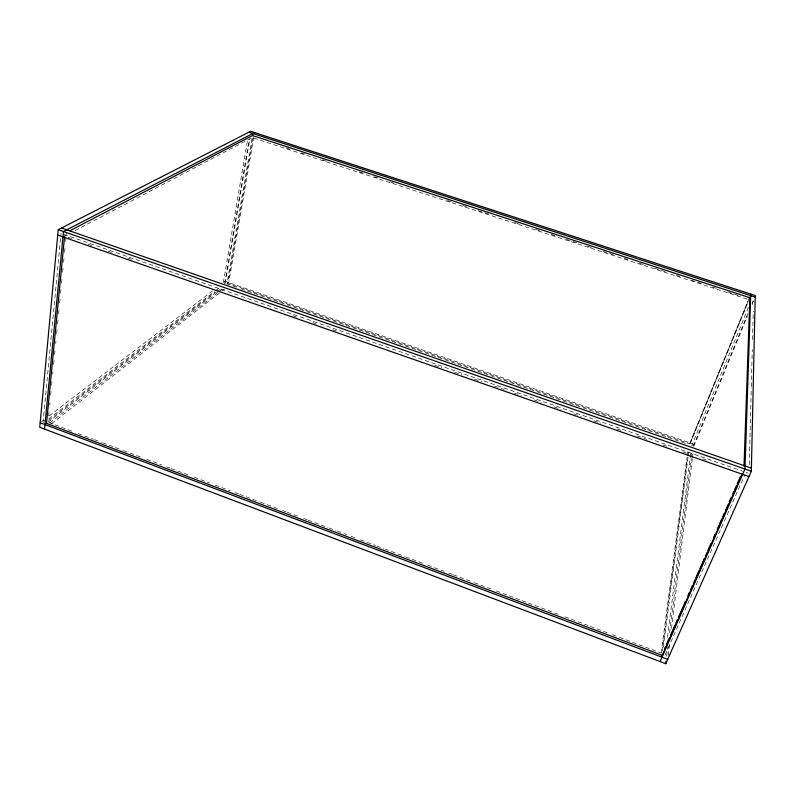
<?xml version="1.0" encoding="UTF-8"?>
<svg xmlns="http://www.w3.org/2000/svg" width="795" height="795" viewBox="0 0 795 795"><rect width="100%" height="100%" fill="white"/><g stroke="black" fill="none" stroke-linecap="round" stroke-linejoin="round"><path stroke-width="0.6" stroke-dasharray="3.98 2.98" d="M749.278 464.767L751.275 387.95M751.305 386.718L752.269 349.542M752.527 339.634L753.272 311.133M43.049 422.652L61.006 233.392M48.644 416.043L49.002 412.357M49.717 404.973L49.956 402.518M50.681 395.135L51.158 390.216M51.635 385.297L51.993 381.6M52.709 374.226L52.947 371.762M53.672 364.378L54.149 359.459M54.626 354.54L54.984 350.843M55.7 343.47L55.948 341.005M56.664 333.622L57.141 328.703M57.618 323.784L57.975 320.097M58.572 313.946L58.939 310.249M59.655 302.875L60.132 297.946M60.609 293.027L60.967 289.34M61.563 283.189L62.169 277.038M62.646 272.119L63.123 267.2M63.6 262.271L63.958 258.584M64.554 252.432L65.16 246.281M65.637 241.362L66.492 232.528M669.499 644.576L668.138 655.656L665.296 654.593L744.905 474.605M671.457 628.567L692.326 458.616M692.475 457.383L692.932 453.687M748.463 307.347L691.749 445.568L693.836 446.293L694.085 444.335L225.074 281.311L223.345 282.632L225.184 283.268L249.759 139.383M666.657 656.332L667.88 646.494M669.569 632.979L691.302 458.467M691.451 457.234L692.067 452.315M667.482 637.381L690.974 451.719M663.269 647.388L688.063 457.125M688.222 455.893L688.868 450.984M661.192 652.983L687.079 456.986M687.238 455.754L687.884 450.854M662.156 650.787L687.486 457.701M223.345 282.632L247.792 138.747M224.657 283.706L249.332 139.046M236.393 287.174L227.022 283.914L252.144 137.595L749.029 299.755M253.883 136.68L228.741 282.583L227.022 283.914M749.089 298.185L689.921 442.885L689.663 444.842L748.095 302.04M748.125 301.245L689.792 443.868L227.887 283.249L253.009 137.138L74.978 230.62M693.349 446.114L748.373 312.276M752.159 303.094L753.104 300.798M693.836 446.293L747.419 316.072M752.12 304.654L753.531 301.226L751.275 300.49M51.516 423.665L224.448 289.042M49.787 422.94L217.919 292.54M218.893 291.775L222.809 288.744M48.048 422.195L216.27 292.222M217.244 291.467L221.159 288.446M48.733 420.356L214.869 292.302M48.594 419.035L214.392 291.566M215.375 290.811L219.301 287.79M41.718 421.579L43.258 420.396L45.653 421.3M49.171 415.884L212.523 290.91M64.604 236.065L66.233 235.211M286.001 147.9L290.722 149.43M301.325 152.898L306.035 154.429M322.531 159.815L327.242 161.355M359.052 171.73L363.772 173.27M374.375 176.728L379.086 178.269M389.689 181.727L394.399 183.257M447.426 200.559L452.136 202.099M462.74 205.557L467.45 207.097M478.063 210.556L488.667 214.014M514.584 222.471L519.294 224.011M535.79 229.387L540.511 230.928M551.114 234.386L555.824 235.926M566.428 239.384L577.031 242.843M587.634 246.301L592.345 247.841M602.958 251.299L613.561 254.758M624.164 258.226L628.875 259.756M639.478 263.215L644.188 264.755M654.792 268.213L665.395 271.671M676.008 275.14L680.719 276.67M691.322 280.128L701.925 283.596M712.529 287.055L717.239 288.585M727.842 292.053L738.456 295.511M241.084 288.804L687.317 444.027M63.62 234.296L742.759 471.246M745.899 472.349L748.006 473.075M68.122 237.288L71.629 238.52M88.026 244.244L91.544 245.466M107.941 251.19L111.449 252.422M127.846 258.146L131.364 259.369M292.977 315.794L296.495 317.016M312.892 322.74L316.4 323.972M332.797 329.696L336.315 330.919M434.686 365.263L441.712 367.717M454.601 372.209L461.627 374.664M474.506 379.165L481.531 381.62M494.42 386.112L503.791 389.381M514.325 393.068L521.351 395.512M534.24 400.014L541.266 402.469M554.145 406.96L561.171 409.415M574.06 413.917L581.085 416.371M593.964 420.863L600.99 423.318M617.387 429.042L620.905 430.264M637.302 435.988L646.673 439.267M663.06 444.991L666.578 446.214M682.975 451.938L686.492 453.16M702.879 458.884L706.397 460.116M49.211 422.632L53.851 424.381M55.014 424.818L72.434 431.387M78.248 433.573L93.343 439.257M94.506 439.695L101.472 442.318M102.635 442.755L114.251 447.128M115.414 447.565L122.38 450.189M123.543 450.626L140.963 457.185M146.767 459.371L161.872 465.055M166.513 466.804L170.001 468.116M171.163 468.553L188.584 475.112M194.387 477.298L209.492 482.982M215.296 485.169L230.401 490.853M235.042 492.602L238.53 493.914M239.692 494.351L259.438 501.784M260.601 502.221L278.021 508.78M282.662 510.529L286.15 511.841M287.313 512.278L298.92 516.651M303.571 518.4L307.059 519.711M308.222 520.149L327.957 527.582M329.12 528.019L336.096 530.643M337.249 531.09L346.541 534.588M351.191 536.337L354.679 537.649M360.483 539.835L375.578 545.519M376.741 545.956L383.717 548.58M384.869 549.017L404.615 556.45M405.778 556.888L423.198 563.446M427.849 565.195L444.107 571.317M448.758 573.066L452.236 574.378M453.398 574.815L473.144 582.248M474.307 582.685L491.727 589.244M496.378 590.993L520.765 600.175M521.927 600.613L560.256 615.042M564.907 616.791L589.294 625.973M590.456 626.41L607.877 632.979M612.528 634.728L618.331 636.914M619.494 637.351L661.301 653.093"/><path stroke-width="1.19" d="M751.325 471.246L755.25 295.571L250.654 131.294L58.224 229.695L39.75 427.283L665.743 663.706L751.325 471.246L58.224 229.695M750.748 294.1L744.985 469.04L660.059 661.559M744.011 466.138L749.864 297.708L750.699 295.661M44.54 429.091L63.491 231.534L254.589 132.576M44.977 424.57L46.517 423.387L64.604 236.065M665.743 663.706L666.051 661.241M661.987 657.187L662.225 655.348L742.202 473.919M69.791 230.808L252.492 135.538L252.85 133.481M664.461 648.998L665.455 646.732M666.458 644.467L669.45 637.679M670.443 635.414L674.935 625.218M675.929 622.962L677.429 619.563M678.423 617.298L685.409 601.447M687.904 595.783L689.394 592.394M690.398 590.129L692.385 585.597M693.886 582.198L694.88 579.933M695.883 577.667L698.875 570.88M699.868 568.614L704.36 558.428M705.354 556.162L706.854 552.764M707.848 550.498L710.839 543.71M713.334 538.046L714.834 534.647M717.329 528.993L718.819 525.594M719.823 523.329L721.81 518.797M722.814 516.531L724.305 513.143M725.308 510.877L728.299 504.08M729.293 501.814L731.291 497.292M732.781 493.894L733.785 491.628M734.779 489.362L736.279 485.964M737.273 483.698L740.264 476.911M248.905 132.199L755.21 297.131M252.492 135.538L749.864 297.708M61.513 228.016L751.394 468.166M57.727 235.091L748.969 476.543M46.517 423.387L662.225 655.348M40.177 422.761L667.681 659.333"/></g></svg>
